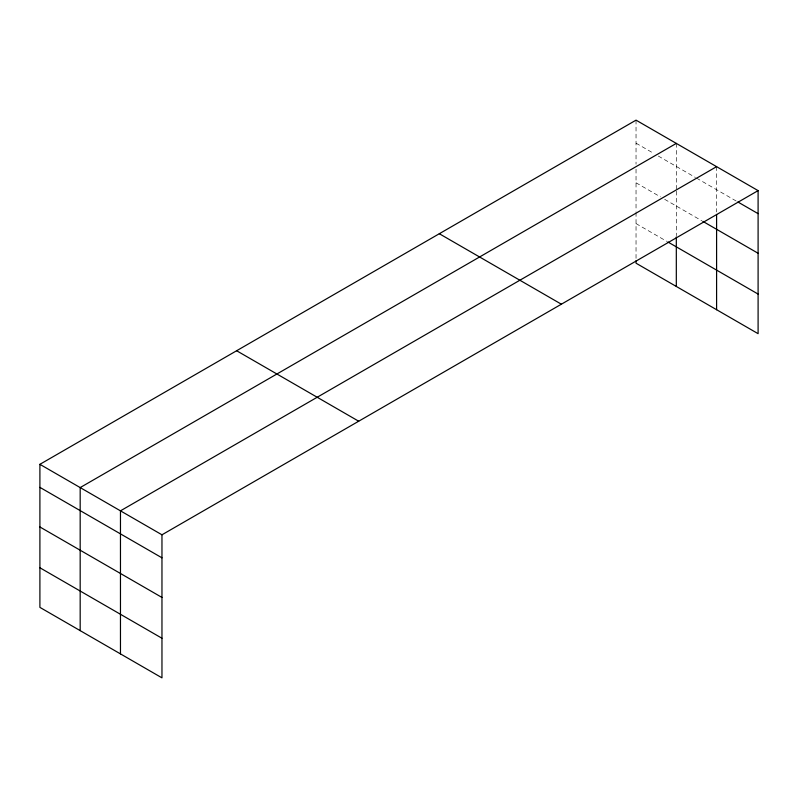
<?xml version="1.0" encoding="UTF-8"?>
<svg xmlns="http://www.w3.org/2000/svg" width="798" height="798" viewBox="0 0 798 798"><rect width="100%" height="100%" fill="white"/><g stroke="black" fill="none" stroke-linecap="round" stroke-linejoin="round"><path stroke-width="0.6" stroke-dasharray="3.99 2.99" d="M636.036 143.181L654.051 153.585M658.29 156.039L695.397 177.455M696.455 178.074L736.813 201.375M636.036 182.792L660.415 196.867M664.654 199.31L701.761 220.737M636.036 223.6L666.779 241.345M716.594 166.662L716.594 211.979M676.315 143.401L676.315 189.954M676.315 191.191L676.315 235.719M636.036 120.149L636.036 164.228M636.036 169.176L636.036 211.231M636.036 212.468L636.036 259.49"/><path stroke-width="1.2" d="M39.9 464.326L161.964 534.8L161.964 677.851L39.9 607.378L39.9 464.326L636.036 120.149L758.1 190.622L758.1 333.674L636.036 263.2L636.036 260.727M676.315 143.401L80.179 487.578L80.179 630.629M716.594 166.662L120.468 510.84L120.468 653.891M161.964 534.8L758.1 190.622M737.881 201.984L758.1 213.655M702.819 221.345L758.1 253.265M667.836 241.954L758.1 294.073M439.309 233.724L561.373 304.198M236.627 350.741L358.691 421.224M39.9 487.359L161.964 557.832M39.9 526.969L161.964 597.443M39.9 567.767L161.964 638.25M716.594 214.453L716.594 309.714M676.315 236.956L676.315 286.462"/></g></svg>
